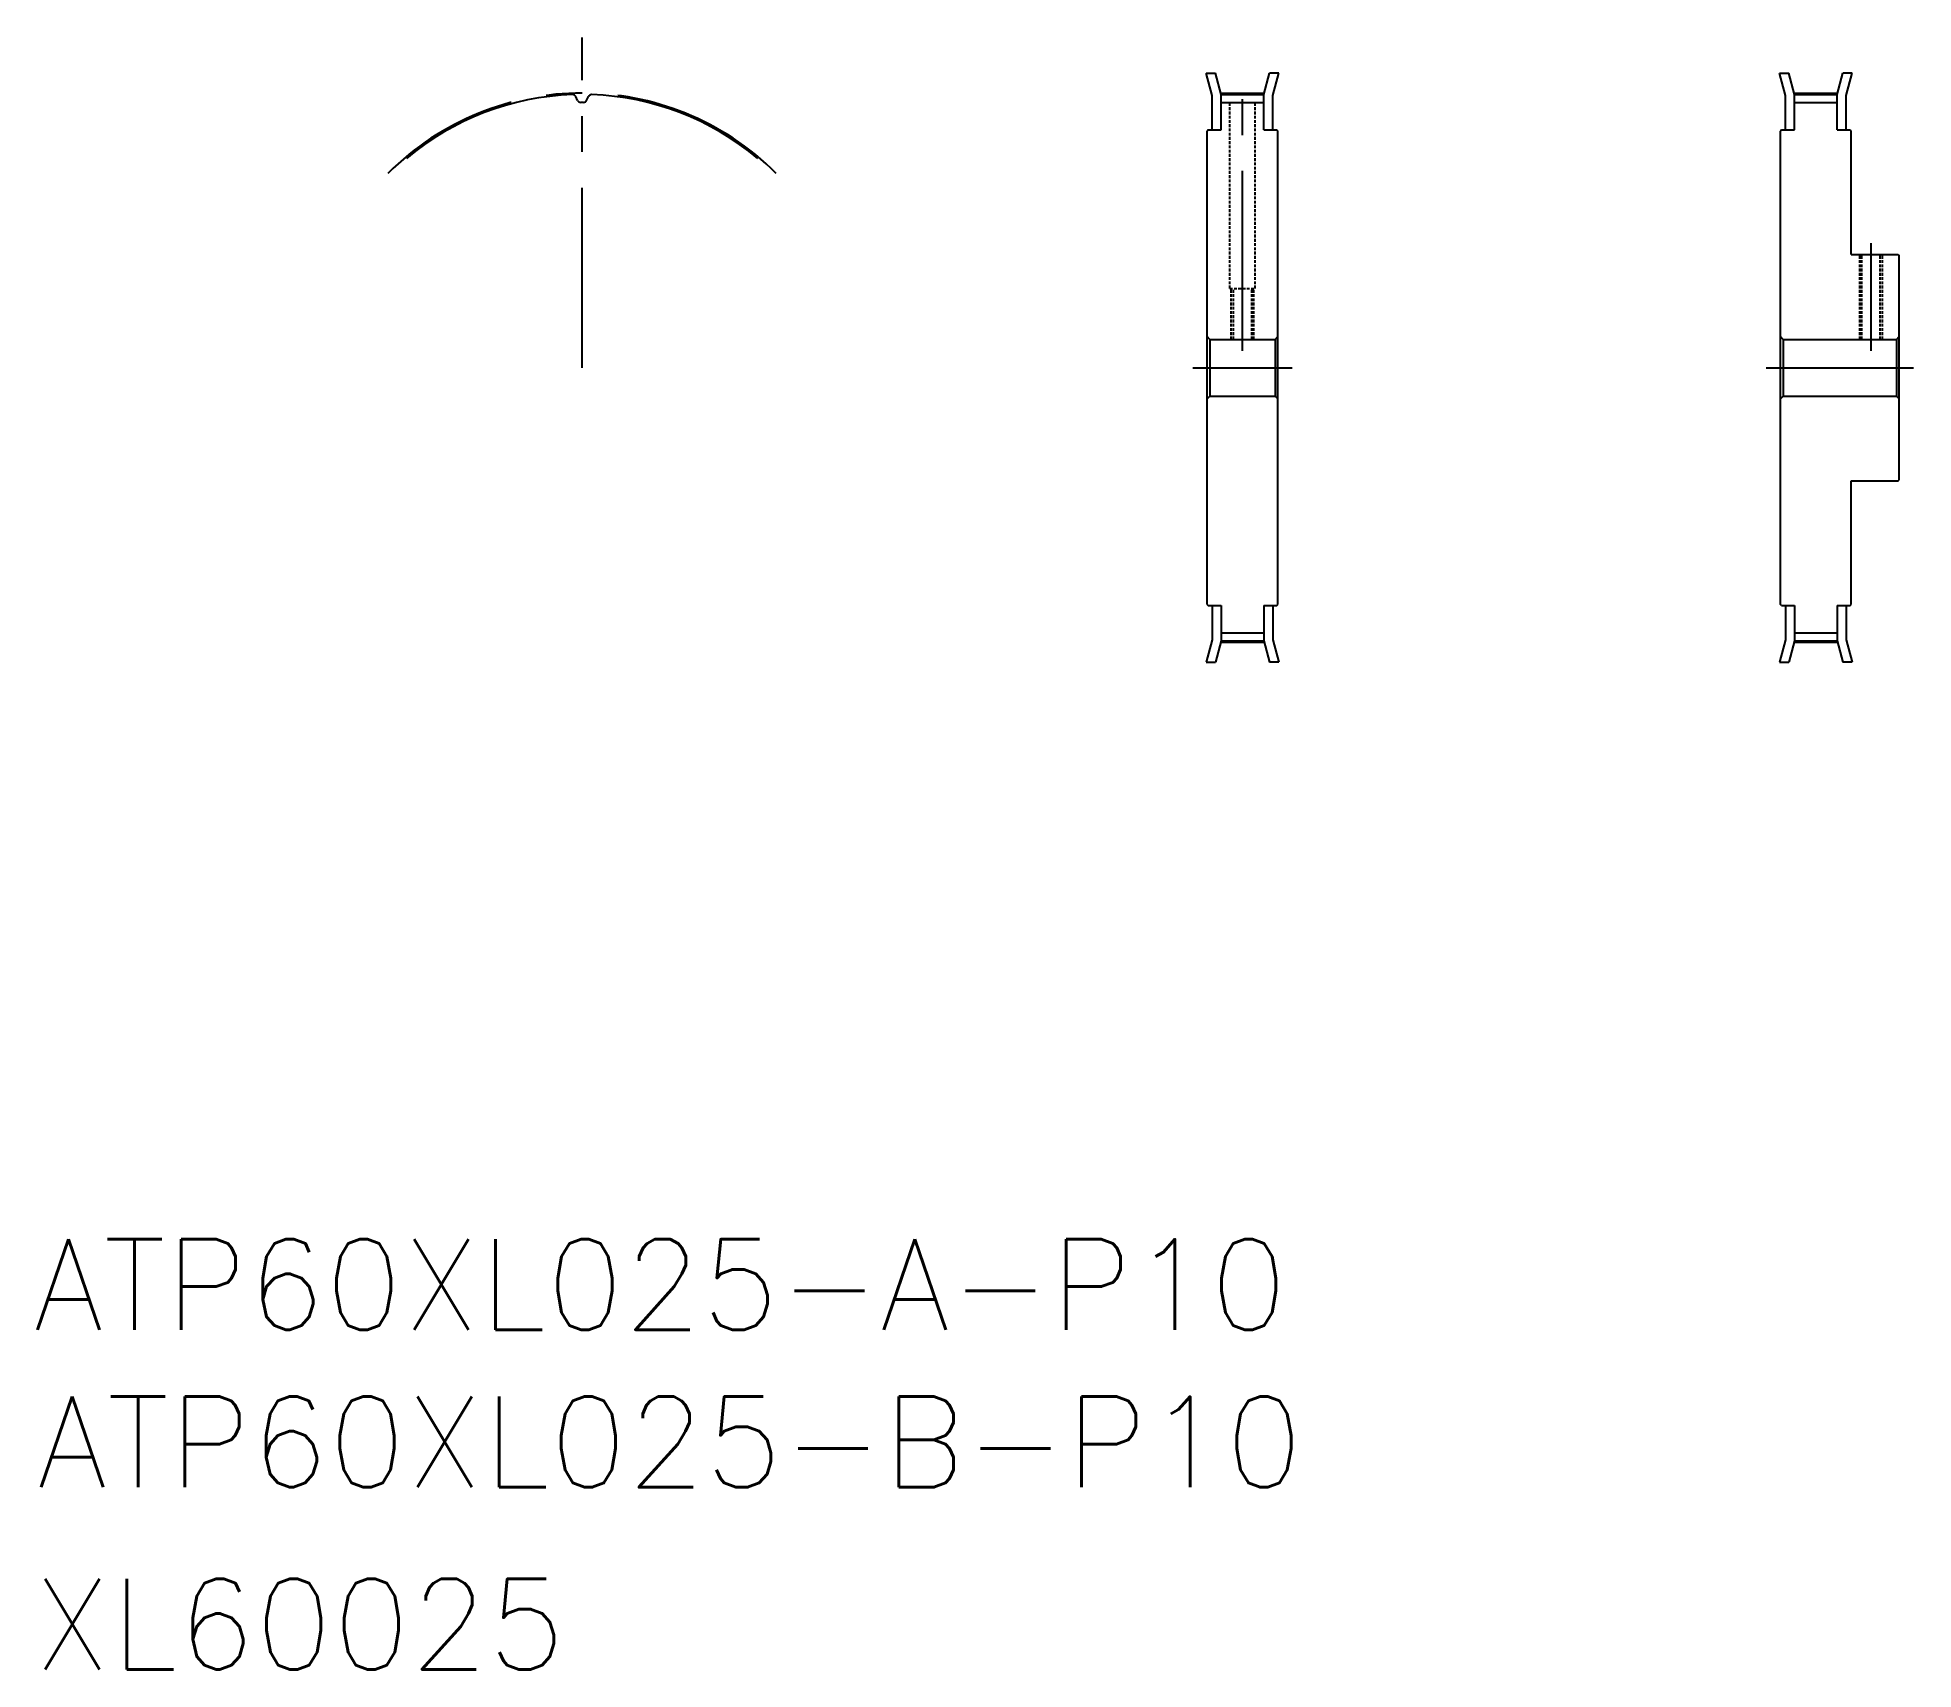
# Model space of a CAD drawing. Extents: x 227 to 558, y -120 to 168.
import ezdxf

# ---------------------------------------------------------------- set-up
doc = ezdxf.new("R2010")
doc.units = 0
doc.linetypes.add('CENTER', pattern=[50.8, 31.75, -6.35, 6.35, -6.35])
doc.linetypes.add('DASHED', pattern=[0.75, 0.5, -0.25])
doc.layers.get('0').update_dxf_attribs({"linetype": 'CONTINUOUS'})
doc.layers.add('CENTER', color=1, linetype='CENTER')
doc.styles.get("Standard").update_dxf_attribs({"font": 'txt', "bigfont": 'BIGFONT'})

msp = doc.modelspace()

# ---------------------------------------------------------------- linework, layer by layer
at = {"color": 7, "linetype": 'CONTINUOUS'}
for p, q in [((434.33, 157.96), (433.27, 161.91)), ((433.27, 161.91), (434.93, 161.91)), ((435.93, 158.17), (434.93, 161.91)), ((443.43, 158.17), (444.43, 161.91)), ((446.09, 161.91), (444.43, 161.91)), ((445.03, 157.96), (446.09, 161.91)), ((535.59, 157.96), (534.53, 161.91)), ((534.53, 161.91), (536.19, 161.91)), ((537.19, 158.17), (536.19, 161.91)), ((544.69, 158.17), (545.69, 161.91)), ((547.35, 161.91), (545.69, 161.91)), ((546.29, 157.96), (547.35, 161.91)), ((322.22, 157.12), (321.91, 157.79)), ((323.82, 157.12), (324.13, 157.79)), ((434.33, 151.91), (434.33, 157.96)), ((435.93, 158.17), (443.43, 158.17)), ((435.93, 151.91), (435.93, 158.17)), ((435.93, 156.77), (443.43, 156.77)), ((443.43, 151.91), (443.43, 158.17)), ((445.03, 151.91), (445.03, 157.96)), ((535.59, 151.91), (535.59, 157.96)), ((537.19, 158.17), (544.69, 158.17)), ((537.19, 151.91), (537.19, 158.17)), ((537.19, 156.77), (544.69, 156.77)), ((544.69, 151.91), (544.69, 158.17)), ((546.29, 151.91), (546.29, 157.96)), ((433.63, 151.91), (433.43, 151.71)), ((433.43, 68.11), (433.43, 151.71)), ((433.63, 151.91), (435.93, 151.91)), ((443.43, 151.91), (445.73, 151.91)), ((445.73, 151.91), (445.93, 151.71)), ((445.93, 68.11), (445.93, 151.71)), ((534.89, 151.91), (534.69, 151.71)), ((534.69, 68.11), (534.69, 151.71)), ((534.89, 151.91), (537.19, 151.91)), ((544.69, 151.91), (546.99, 151.91)), ((546.99, 151.91), (547.19, 151.71)), ((547.19, 129.91), (547.19, 151.71)), ((547.19, 129.91), (555.49, 129.91)), ((555.49, 129.91), (555.69, 129.71)), ((555.69, 90.11), (555.69, 129.71)), ((433.93, 114.91), (433.43, 115.41)), ((433.93, 114.91), (445.43, 114.91)), ((433.93, 114.91), (433.93, 104.91)), ((445.43, 114.91), (445.93, 115.41)), ((445.43, 114.91), (445.43, 104.91)), ((535.19, 114.91), (534.69, 115.41)), ((535.19, 114.91), (555.19, 114.91)), ((535.19, 114.91), (535.19, 104.91)), ((555.19, 114.91), (555.69, 115.41)), ((555.19, 114.91), (555.19, 104.91)), ((433.43, 109.91), (433.43, 109.91)), ((433.93, 104.91), (433.43, 104.41)), ((433.93, 104.91), (445.43, 104.91)), ((445.43, 104.91), (445.93, 104.41)), ((535.19, 104.91), (534.69, 104.41)), ((535.19, 104.91), (555.19, 104.91)), ((555.19, 104.91), (555.69, 104.41)), ((547.19, 89.91), (555.49, 89.91)), ((547.19, 68.11), (547.19, 89.91)), ((555.49, 89.91), (555.69, 90.11)), ((433.43, 89.01), (433.43, 89.01)), ((433.43, 68.11), (433.63, 67.91)), ((433.63, 67.91), (435.93, 67.91)), ((434.33, 67.91), (434.33, 61.87)), ((435.93, 67.91), (435.93, 61.66)), ((443.43, 67.91), (445.73, 67.91)), ((443.43, 67.91), (443.43, 61.66)), ((445.03, 67.91), (445.03, 61.87)), ((445.73, 67.91), (445.93, 68.11)), ((534.89, 67.91), (534.69, 68.11)), ((534.89, 67.91), (537.19, 67.91)), ((535.59, 67.91), (535.59, 61.87)), ((537.19, 67.91), (537.19, 61.66)), ((544.69, 67.91), (546.99, 67.91)), ((544.69, 67.91), (544.69, 61.66)), ((546.29, 67.91), (546.29, 61.87)), ((546.99, 67.91), (547.19, 68.11)), ((435.93, 63.06), (443.43, 63.06)), ((537.19, 63.06), (544.69, 63.06)), ((434.33, 61.87), (433.27, 57.91)), ((435.93, 61.66), (434.93, 57.91)), ((435.93, 61.66), (443.43, 61.66)), ((443.43, 61.66), (444.43, 57.91)), ((445.03, 61.87), (446.09, 57.91)), ((535.59, 61.87), (534.53, 57.91)), ((537.19, 61.66), (536.19, 57.91)), ((537.19, 61.66), (544.69, 61.66)), ((544.69, 61.66), (545.69, 57.91)), ((546.29, 61.87), (547.35, 57.91)), ((433.27, 57.91), (434.93, 57.91)), ((446.09, 57.91), (444.43, 57.91)), ((534.53, 57.91), (536.19, 57.91)), ((547.35, 57.91), (545.69, 57.91))]:
    msp.add_line(p, q, dxfattribs=at)
at = {"color": 3, "linetype": 'DASHED'}
for p, q in [((437.43, 123.91), (437.43, 156.77)), ((441.93, 123.91), (441.93, 156.77)), ((548.69, 114.91), (548.69, 129.91)), ((549.07, 114.91), (549.07, 129.91)), ((552.31, 114.91), (552.31, 129.91)), ((552.69, 114.91), (552.69, 129.91)), ((437.43, 123.91), (441.93, 123.91)), ((437.68, 114.91), (437.68, 123.91)), ((438.06, 114.91), (438.06, 123.91)), ((441.3, 114.91), (441.3, 123.91)), ((441.68, 114.91), (441.68, 123.91))]:
    msp.add_line(p, q, dxfattribs=at)
at = {"color": 7, "linetype": 'CONTINUOUS'}
for centre, radius, start, end in [((323.02, 109.91), 48.26, 92.0025, 130), ((321.36, 157.53), 0.61, 25, 92.0025), ((322.77, 157.38), 0.61, 205, 270.2995), ((323.02, 109.91), 46.86, 89.7005, 90.2995), ((323.27, 157.38), 0.61, 269.7005, 335), ((324.69, 157.53), 0.61, 87.9975, 155), ((323.02, 109.91), 48.26, 50, 87.9975)]:
    msp.add_arc(centre, radius, start, end, dxfattribs=at)
at = {"layer": 'CENTER', "color": 1, "linetype": 'CENTER'}
for p, q in [((323.02, 109.91), (323.02, 168.23)), ((439.68, 112.91), (439.68, 160.42)), ((323.02, 109.91), (323.02, 158.17)), ((435.93, 158.42), (443.43, 158.42)), ((537.19, 158.42), (544.69, 158.42)), ((550.69, 112.91), (550.69, 131.91)), ((430.93, 109.91), (448.43, 109.91)), ((532.19, 109.91), (558.19, 109.91)), ((435.93, 61.4), (443.43, 61.4)), ((537.19, 61.4), (544.69, 61.4))]:
    msp.add_line(p, q, dxfattribs=at)
msp.add_arc((323.02, 109.91), 48.51, 45, 135, dxfattribs=at)

# ---------------------------------------------------------------- texts
at = {"color": 7, "linetype": 'CONTINUOUS'}
for s, p in [('ATP60XL025-A-P10', (226.15, -60.03)), ('ATP60XL025-B-P10', (226.77, -87.84)), ('XL60025', (226.15, -120.03))]:
    msp.add_text(s, height=16, dxfattribs=at).set_placement(p)

doc.saveas('drawing.dxf')
